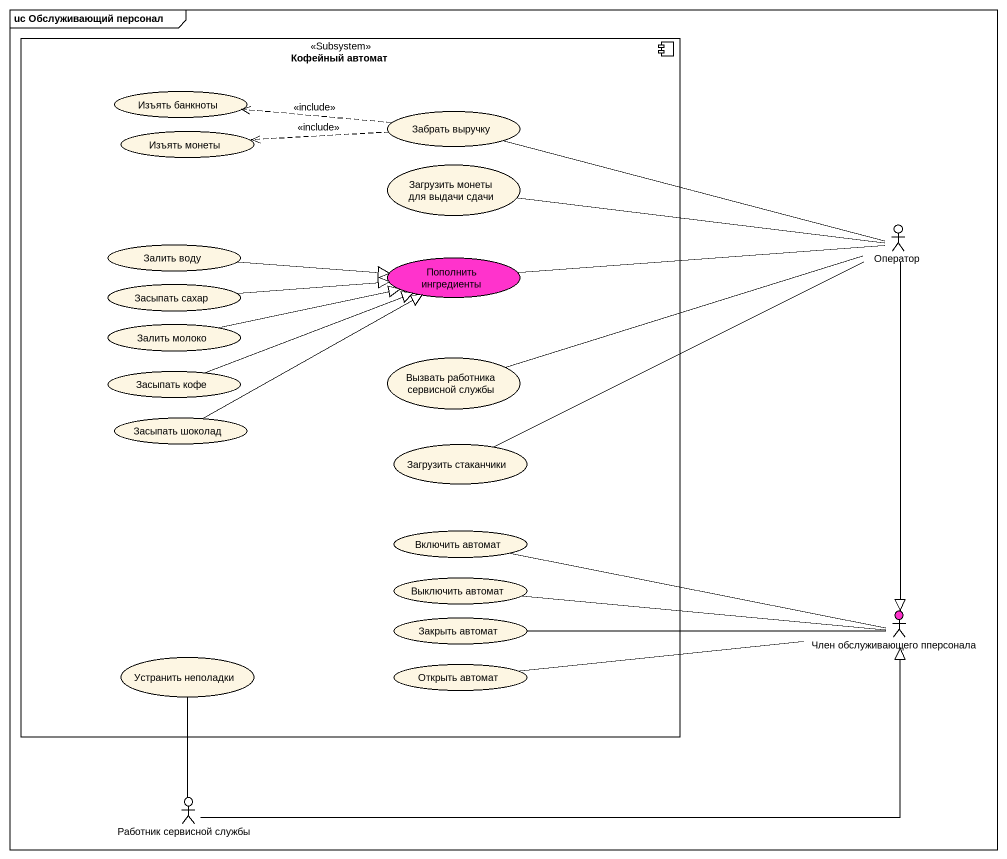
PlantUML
@startuml
mainframe uc Обслуживающий персонал
component "Кофейный aвтомат" as Кофейный_aвтомат <<Subsystem>> {
  usecase "Изъять банкноты" as Изъять_банкноты
  usecase "Изъять монеты" as Изъять_монеты
  usecase "Забрать выручку" as Забрать_выручку
  usecase "Загрузить монеты для выдачи сдачи" as Загрузить_монеты_для_выдачи
  usecase "Залить воду" as Залить_воду
  usecase "Пополнить ингредиенты" as Пополнить_ингредиенты #FF33CC
  usecase "Засыпать сахар" as Засыпать_сахар
  usecase "Залить молоко" as Залить_молоко
  usecase "Вызвать работника сервисной службы" as Вызвать_работника_сервисной
  usecase "Засыпать кофе" as Засыпать_кофе
  usecase "Засыпать шоколад" as Засыпать_шоколад
  usecase "Загрузить стаканчики" as Загрузить_стаканчики
  usecase "Включить автомат" as Включить_автомат
  usecase "Выключить автомат" as Выключить_автомат
  usecase "Закрыть автомат" as Закрыть_автомат
  usecase "Устранить неполадки" as Устранить_неполадки
  usecase "Открыть автомат" as Открыть_автомат
}
actor Оператор
actor "Член обслуживающего пперсонала" as Член_обслуживающего #FF33CC
actor "Работник сервисной службы" as Работник_сервисной_службы
Забрать_выручку .left.> Изъять_банкноты : <<include>>
Забрать_выручку .left.> Изъять_монеты : <<include>>
Забрать_выручку -right- Оператор
Загрузить_монеты_для_выдачи -right- Оператор
Оператор --|> Член_обслуживающего
Залить_воду -right-|> Пополнить_ингредиенты
Пополнить_ингредиенты -right- Оператор
Засыпать_сахар -right-|> Пополнить_ингредиенты
Залить_молоко -right-|> Пополнить_ингредиенты
Вызвать_работника_сервисной -right- Оператор
Засыпать_кофе -right-|> Пополнить_ингредиенты
Засыпать_шоколад -right-|> Пополнить_ингредиенты
Загрузить_стаканчики -right- Оператор
Включить_автомат -right- Член_обслуживающего
Выключить_автомат -right- Член_обслуживающего
Закрыть_автомат -right- Член_обслуживающего
Устранить_неполадки -- Работник_сервисной_службы
Открыть_автомат -right- Член_обслуживающего
Работник_сервисной_службы -right-|> Член_обслуживающего
@enduml
